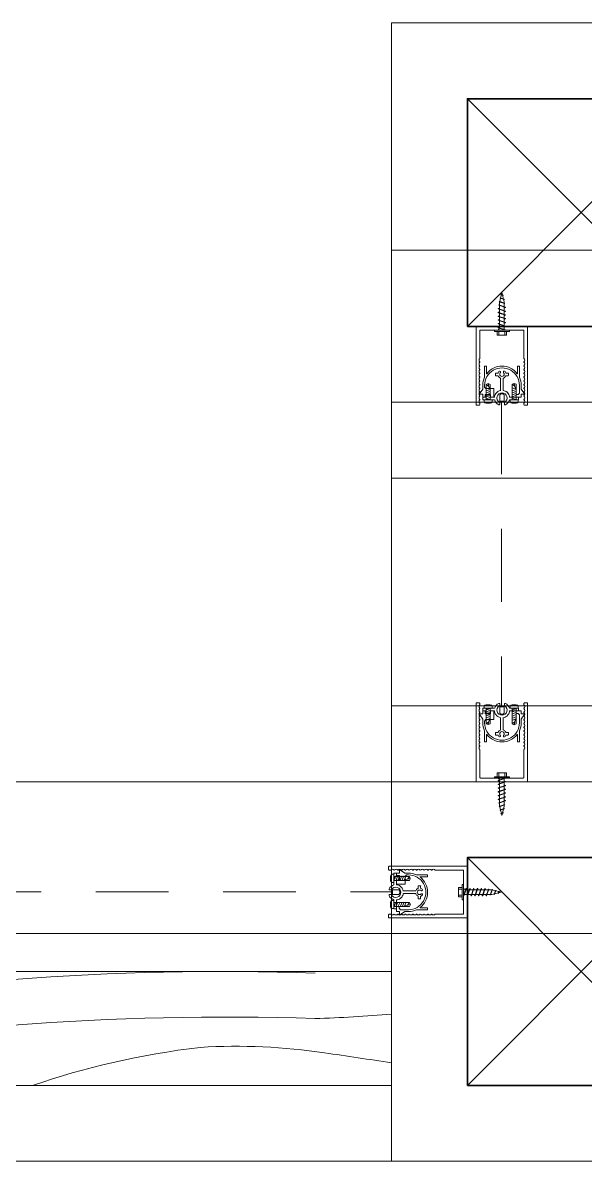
# Model space of a CAD drawing. Header units: inches. Extents: x -1373 to 690, y -94 to 608.
# Drawn here: x 26.71 to 41.54, y 414.64 to 444.64 of the extents above; entities that cross this region are included whole.
import ezdxf

# ---------------------------------------------------------------- set-up
doc = ezdxf.new("R2010")
doc.units = ezdxf.units.IN
doc.header["$MEASUREMENT"] = 0
for name, pattern in [('Dashed', [8.666667, 5.333333, -3.333334]), ('PHANTOM2', [1.25, 0.625, -0.125, 0.125, -0.125, 0.125, -0.125]), ('short Dashed', [3.36, 1.92, -1.44])]:
    doc.linetypes.add(name, pattern=pattern)
for name, color, linetype, lineweight, true_color in [('0_Pen_No__21', 7, 'Continuous', 13, 0x3687d9), ('0_Pen_No__22', 7, 'Continuous', 13, 0x650066), ('A-BEAM.N_Pen_No__2', 7, 'Continuous', 18, 0x404040), ('A-COLS.N_Pen_No__21', 7, 'Continuous', 13, 0x3687d9), ('A-COLS.N_Pen_No__22', 7, 'Continuous', 13, 0x650066), ('A-STRS-EXTR.N_Pen_No__2', 7, 'Continuous', 18, 0x404040), ('Skin Separator Lines_Pen_No__25', 7, 'Continuous', 35, 0xd9610b)]:
    doc.layers.add(name, color=color, linetype=linetype, lineweight=lineweight, true_color=true_color)
for name, color, linetype in [('A-BEAM.N', 7, 'Continuous'), ('A-COLS.N', 7, 'Continuous'), ('A-STRS-EXTR.N', 7, 'Continuous'), ('A-WALL-PRTL.N', 7, 'Continuous')]:
    doc.layers.add(name, color=color, linetype=linetype)
doc.layers.add('A-WALL-PRTL.N_Pen_No__23', color=7, linetype='Continuous', lineweight=20)
doc.layers.add('Cover Fills_Pen_No__96', color=8, linetype='Continuous', lineweight=18)

# ---------------------------------------------------------------- blocks, each defined once
blk = doc.blocks.new('Slab_6', base_point=(-3.566, 312.638))
at = {"layer": 'Cover Fills_Pen_No__96', "linetype": 'Continuous', "lineweight": 18}
h = blk.add_hatch(dxfattribs=at)
h.set_pattern_fill('06___Parallel_06__H', color=8, style=0, pattern_type=2)
h.set_pattern_definition([(0, (214.9315, 384.6384), (0, 6), [])])
h.paths.add_polyline_path([(-3.566, 312.638), (484.434, 312.638), (484.434, 336.638), (628.434, 336.638), (628.434, 328.638), (676.434, 328.638), (676.434, 384.638), (628.434, 384.638), (628.434, 420.638), (336.434, 420.638), (336.434, 444.638), (36.434, 444.638), (36.434, 424.638), (-3.566, 424.638)])
at = {"layer": 'A-STRS-EXTR.N_Pen_No__2', "color": 49, "linetype": 'Continuous', "lineweight": 18, "true_color": 0x404040, "flags": 128}
blk.add_lwpolyline([(-3.566, 312.638), (484.434, 312.638), (484.434, 336.638), (628.434, 336.638), (628.434, 328.638), (676.434, 328.638), (676.434, 384.638), (628.434, 384.638), (628.434, 420.638), (336.434, 420.638), (336.434, 444.638), (36.434, 444.638), (36.434, 424.638), (-3.566, 424.638)], close=True, dxfattribs=at)
blk = doc.blocks.new('*X30')
at = {"layer": 'Cover Fills_Pen_No__96', "color": 8, "linetype": 'Continuous', "lineweight": 18}
for centre, major_axis, start_param, end_param in [((32.01, 401.341), (36.594, 0), 1.504981, 1.941007), ((32.01, 400.141), (36.594, 0), 1.504981, 1.941007), ((33.176, 428.425), (20.091, 0), 4.774161, 4.875273), ((34.387, 411.429), (12.777, 0), 1.807645, 2.187993), ((32.341, 413.619), (8.096, 0), 1.279522, 1.688594), ((244.894, 768.109), (732.06, 0), 4.421115, 4.423636)]:
    blk.add_ellipse(centre, major_axis=major_axis, ratio=0.5, start_param=start_param, end_param=end_param, dxfattribs=at)
blk = doc.blocks.new('Slab_20', base_point=(-3.566, 416.638))
at = {"layer": 'A-WALL-PRTL.N_Pen_No__23', "color": 7, "linetype": 'Continuous', "lineweight": 20, "flags": 128}
blk.add_lwpolyline([(-3.566, 416.638), (36.434, 416.638), (36.434, 419.638), (-3.566, 419.638)], close=True, dxfattribs=at)
at = {"layer": 'A-WALL-PRTL.N', "color": 7, "linetype": 'Continuous', "lineweight": 20}
blk.add_blockref('*X30', (0, 0), dxfattribs=at)
blk = doc.blocks.new('Beam_1', base_point=(331.434, 439.638))
at = {"layer": 'A-BEAM.N_Pen_No__2', "color": 49, "linetype": 'Dashed', "lineweight": 18, "true_color": 0x404040}
blk.add_line((336.434, 444.638), (36.434, 444.638), dxfattribs=at)
blk = doc.blocks.new('Beam_8', base_point=(41.434, 439.638))
at = {"layer": 'A-BEAM.N_Pen_No__2', "color": 49, "linetype": 'Dashed', "lineweight": 18, "true_color": 0x404040}
blk.add_line((36.434, 444.638), (36.434, 424.638), dxfattribs=at)
blk = doc.blocks.new('Beam_9', base_point=(-3.566, 419.638))
at = {"layer": 'A-BEAM.N_Pen_No__2', "color": 49, "linetype": 'Dashed', "lineweight": 18, "true_color": 0x404040}
for p, q in [((-3.566, 424.638), (36.434, 424.638)), ((-3.566, 414.638), (36.434, 414.638))]:
    blk.add_line(p, q, dxfattribs=at)
blk = doc.blocks.new('Column_24', base_point=(41.434, 439.638))
at = {"layer": 'A-COLS.N_Pen_No__21', "color": 145, "linetype": 'Continuous', "lineweight": 13, "true_color": 0x3687d9}
for p, q in [((38.434, 436.638), (44.434, 442.638)), ((44.434, 436.638), (38.434, 442.638))]:
    blk.add_line(p, q, dxfattribs=at)
at = {"layer": 'A-COLS.N_Pen_No__22', "color": 206, "linetype": 'Continuous', "lineweight": 13, "true_color": 0x650066, "flags": 128}
blk.add_lwpolyline([(36.434, 434.638), (46.434, 434.638), (46.434, 444.638), (36.434, 444.638)], close=True, dxfattribs=at)
at = {"layer": 'Skin Separator Lines_Pen_No__25', "color": 32, "linetype": 'Continuous', "lineweight": 35, "true_color": 0xd9610b, "flags": 128}
blk.add_lwpolyline([(38.434, 436.638), (38.434, 442.638), (44.434, 442.638), (44.434, 436.638)], close=True, dxfattribs=at)
blk = doc.blocks.new('Column_27', base_point=(41.434, 419.638))
at = {"layer": 'A-COLS.N_Pen_No__21', "color": 145, "linetype": 'Continuous', "lineweight": 13, "true_color": 0x3687d9}
for p, q in [((38.434, 416.638), (44.434, 422.638)), ((44.434, 416.638), (38.434, 422.638))]:
    blk.add_line(p, q, dxfattribs=at)
at = {"layer": 'A-COLS.N_Pen_No__22', "color": 206, "linetype": 'Continuous', "lineweight": 13, "true_color": 0x650066, "flags": 128}
blk.add_lwpolyline([(36.434, 414.638), (46.434, 414.638), (46.434, 424.638), (36.434, 424.638)], close=True, dxfattribs=at)
at = {"layer": 'Skin Separator Lines_Pen_No__25', "color": 32, "linetype": 'Continuous', "lineweight": 35, "true_color": 0xd9610b, "flags": 128}
blk.add_lwpolyline([(38.434, 416.638), (38.434, 422.638), (44.434, 422.638), (44.434, 416.638)], close=True, dxfattribs=at)

msp = doc.modelspace()

# ---------------------------------------------------------------- linework, layer by layer
at = {"layer": '0_Pen_No__21', "color": 145, "linetype": 'short Dashed', "lineweight": 13, "true_color": 0x3687d9}
for p, q in [((39.333, 434.663), (39.333, 426.614)), ((-1.606, 421.74), (36.459, 421.74))]:
    msp.add_line(p, q, dxfattribs=at)
at = {"layer": '0_Pen_No__22', "color": 206, "linetype": 'Continuous', "lineweight": 13, "true_color": 0x650066}
for p, q in [((39.33, 437.468), (39.31, 437.386)), ((39.323, 437.481), (39.32, 437.471)), ((39.377, 437.451), (39.32, 437.471)), ((39.334, 437.485), (39.323, 437.481)), ((39.374, 437.463), (39.323, 437.481)), ((39.345, 437.529), (39.332, 437.478)), ((39.345, 437.529), (39.36, 437.468)), ((39.363, 437.456), (39.404, 437.287)), ((39.377, 437.451), (39.365, 437.447)), ((39.374, 437.463), (39.377, 437.451)), ((39.285, 437.121), (39.25, 437.109)), ((39.439, 437.042), (39.25, 437.109)), ((39.25, 437.099), (39.25, 437.109)), ((39.264, 437.204), (39.262, 437.194)), ((39.439, 437.131), (39.262, 437.194)), ((39.285, 437.211), (39.264, 437.204)), ((39.439, 437.142), (39.264, 437.204)), ((39.278, 437.298), (39.275, 437.288)), ((39.416, 437.239), (39.275, 437.289)), ((39.289, 437.303), (39.278, 437.299)), ((39.413, 437.25), (39.278, 437.298)), ((39.285, 437.196), (39.285, 437.285)), ((39.285, 437.097), (39.285, 437.186)), ((39.307, 437.377), (39.287, 437.295)), ((39.3, 437.39), (39.298, 437.38)), ((39.404, 437.342), (39.298, 437.38)), ((39.311, 437.394), (39.3, 437.39)), ((39.401, 437.354), (39.3, 437.39)), ((39.404, 437.342), (39.392, 437.338)), ((39.401, 437.354), (39.404, 437.342)), ((39.404, 437.253), (39.404, 437.287)), ((39.404, 437.154), (39.404, 437.243)), ((39.416, 437.239), (39.404, 437.234)), ((39.404, 437.055), (39.404, 437.144)), ((39.439, 437.131), (39.404, 437.119)), ((39.413, 437.25), (39.416, 437.239)), ((39.439, 437.131), (39.439, 437.142)), ((39.439, 437.032), (39.25, 437.099)), ((39.285, 437.022), (39.25, 437.01)), ((39.439, 436.943), (39.25, 437.01)), ((39.25, 436.999), (39.25, 437.01)), ((39.439, 436.932), (39.25, 436.999)), ((39.285, 436.923), (39.25, 436.91)), ((39.439, 436.844), (39.25, 436.91)), ((39.25, 436.9), (39.25, 436.91)), ((39.439, 436.833), (39.25, 436.9)), ((39.285, 436.823), (39.25, 436.811)), ((39.25, 436.801), (39.25, 436.811)), ((39.439, 436.744), (39.25, 436.811)), ((39.439, 436.734), (39.25, 436.801)), ((39.285, 436.998), (39.285, 437.086)), ((39.285, 436.898), (39.285, 436.987)), ((39.285, 436.799), (39.285, 436.888)), ((39.404, 436.955), (39.404, 437.044)), ((39.439, 437.032), (39.404, 437.02)), ((39.404, 436.856), (39.404, 436.945)), ((39.439, 436.932), (39.404, 436.92)), ((39.404, 436.757), (39.404, 436.845)), ((39.439, 436.833), (39.404, 436.821)), ((39.439, 437.032), (39.439, 437.042)), ((39.439, 436.932), (39.439, 436.943)), ((39.439, 436.833), (39.439, 436.844)), ((38.663, 434.576), (38.663, 436.623)), ((38.679, 436.638), (40.008, 436.638)), ((38.762, 435.793), (38.762, 436.524)), ((38.778, 436.539), (39.909, 436.539)), ((39.146, 436.505), (39.146, 436.535)), ((39.146, 436.535), (39.543, 436.535)), ((39.146, 436.505), (39.543, 436.505)), ((39.22, 436.406), (39.22, 436.505)), ((39.285, 436.724), (39.25, 436.712)), ((39.439, 436.645), (39.25, 436.712)), ((39.25, 436.701), (39.25, 436.712)), ((39.439, 436.634), (39.25, 436.701)), ((39.285, 436.625), (39.25, 436.612)), ((39.439, 436.546), (39.25, 436.612)), ((39.25, 436.602), (39.25, 436.612)), ((39.439, 436.535), (39.25, 436.602)), ((39.25, 436.535), (39.285, 436.59)), ((39.265, 436.406), (39.265, 436.505)), ((39.285, 436.699), (39.285, 436.788)), ((39.285, 436.6), (39.285, 436.689)), ((39.404, 436.657), (39.404, 436.746)), ((39.439, 436.734), (39.404, 436.721)), ((39.404, 436.558), (39.404, 436.647)), ((39.439, 436.634), (39.404, 436.622)), ((39.404, 436.535), (39.404, 436.547)), ((39.424, 436.406), (39.424, 436.505)), ((39.439, 436.734), (39.439, 436.744)), ((39.439, 436.634), (39.439, 436.645)), ((39.439, 436.535), (39.439, 436.546)), ((39.469, 436.406), (39.469, 436.505)), ((39.543, 436.505), (39.543, 436.535)), ((39.925, 435.793), (39.925, 436.524)), ((40.024, 434.576), (40.024, 436.623)), ((39.22, 436.406), (39.469, 436.406)), ((38.762, 435.694), (38.762, 435.701)), ((38.762, 435.596), (38.762, 435.602)), ((39.925, 435.694), (39.925, 435.701)), ((39.925, 435.596), (39.925, 435.602)), ((38.762, 435.497), (38.762, 435.503)), ((38.762, 435.398), (38.762, 435.404)), ((38.762, 435.299), (38.762, 435.305)), ((38.888, 435.591), (38.888, 435.298)), ((38.888, 435.591), (38.935, 435.591)), ((38.935, 435.591), (38.935, 435.393)), ((39.177, 435.347), (39.177, 435.397)), ((39.186, 435.406), (39.235, 435.406)), ((39.24, 435.337), (39.186, 435.337)), ((39.507, 435.337), (39.454, 435.337)), ((39.459, 435.406), (39.507, 435.406)), ((39.517, 435.397), (39.517, 435.347)), ((39.76, 435.591), (39.76, 435.393)), ((39.807, 435.591), (39.76, 435.591)), ((39.807, 435.591), (39.807, 435.298)), ((39.925, 435.497), (39.925, 435.503)), ((39.925, 435.398), (39.925, 435.404)), ((39.925, 435.299), (39.925, 435.305)), ((38.762, 435.2), (38.762, 435.206)), ((38.762, 435.101), (38.762, 435.107)), ((38.762, 435.002), (38.762, 435.008)), ((38.84, 435.083), (38.84, 434.986)), ((38.888, 435.037), (38.888, 435.083)), ((38.925, 435), (38.888, 435.037)), ((38.918, 435.021), (39.047, 434.967)), ((38.93, 435.02), (38.918, 435.02)), ((38.93, 435.109), (38.982, 435.133)), ((38.93, 435.109), (38.93, 434.7)), ((38.93, 435.109), (39, 435.056)), ((38.982, 435.133), (39.017, 434.979)), ((38.982, 435.133), (39.035, 435.109)), ((39.035, 435.109), (39.035, 434.7)), ((39.312, 434.95), (39.312, 435.268)), ((39.381, 435.268), (39.381, 434.95)), ((39.618, 435.023), (39.606, 435.023)), ((39.606, 435.023), (39.734, 434.97)), ((39.618, 435.112), (39.67, 435.136)), ((39.618, 435.112), (39.618, 434.703)), ((39.618, 435.112), (39.687, 435.059)), ((39.67, 435.136), (39.705, 434.982)), ((39.67, 435.136), (39.722, 435.112)), ((39.722, 435.112), (39.722, 434.703)), ((39.925, 435.2), (39.925, 435.206)), ((39.925, 435.101), (39.925, 435.107)), ((39.925, 435.002), (39.925, 435.008)), ((38.84, 434.986), (38.748, 434.849)), ((38.748, 434.849), (38.84, 434.849)), ((38.762, 434.903), (38.762, 434.909)), ((38.762, 434.804), (38.762, 434.81)), ((38.762, 434.705), (38.762, 434.711)), ((38.84, 434.849), (38.84, 434.772)), ((38.84, 434.772), (38.906, 434.772)), ((38.914, 434.77), (38.841, 434.77)), ((38.841, 434.77), (38.841, 434.703)), ((38.841, 434.703), (38.943, 434.703)), ((38.906, 434.845), (39.04, 434.845)), ((38.906, 434.772), (38.906, 434.845)), ((39.032, 434.829), (38.914, 434.829)), ((38.914, 434.829), (38.914, 434.77)), ((38.93, 434.967), (38.918, 434.967)), ((38.918, 434.967), (39.047, 434.913)), ((38.918, 434.913), (39.047, 434.859)), ((38.93, 434.913), (38.918, 434.913)), ((38.918, 434.859), (39.047, 434.805)), ((38.93, 434.859), (38.918, 434.859)), ((38.918, 434.805), (39.047, 434.752)), ((38.93, 434.805), (38.918, 434.805)), ((38.93, 434.752), (38.918, 434.752)), ((38.918, 434.751), (39.035, 434.702)), ((39.133, 435), (38.925, 435)), ((39.002, 434.703), (39.154, 434.703)), ((39.032, 434.77), (39.032, 434.829)), ((39.149, 434.77), (39.032, 434.77)), ((39.047, 434.967), (39.035, 434.967)), ((39.047, 434.913), (39.035, 434.913)), ((39.047, 434.859), (39.035, 434.859)), ((39.047, 434.805), (39.035, 434.805)), ((39.047, 434.752), (39.035, 434.752)), ((39.04, 434.845), (39.04, 434.772)), ((39.04, 434.772), (39.133, 434.772)), ((39.133, 434.772), (39.133, 435)), ((39.542, 434.703), (39.658, 434.703)), ((39.781, 434.77), (39.547, 434.77)), ((39.561, 434.703), (39.778, 434.703)), ((39.561, 434.703), (39.561, 434.649)), ((39.606, 434.97), (39.734, 434.916)), ((39.618, 434.969), (39.606, 434.969)), ((39.606, 434.916), (39.734, 434.862)), ((39.618, 434.916), (39.606, 434.916)), ((39.606, 434.862), (39.734, 434.808)), ((39.618, 434.862), (39.606, 434.862)), ((39.606, 434.808), (39.734, 434.754)), ((39.618, 434.808), (39.606, 434.808)), ((39.606, 434.754), (39.722, 434.705)), ((39.618, 434.754), (39.606, 434.754)), ((39.688, 434.703), (39.781, 434.703)), ((39.734, 434.969), (39.722, 434.969)), ((39.734, 434.916), (39.722, 434.916)), ((39.734, 434.862), (39.722, 434.862)), ((39.734, 434.808), (39.722, 434.808)), ((39.734, 434.754), (39.722, 434.754)), ((39.778, 434.703), (39.778, 434.649)), ((39.781, 434.703), (39.781, 434.77)), ((39.925, 434.903), (39.925, 434.909)), ((39.925, 434.804), (39.925, 434.81)), ((39.925, 434.705), (39.925, 434.711)), ((38.746, 434.56), (38.679, 434.56)), ((38.762, 434.576), (38.762, 434.612)), ((38.874, 434.7), (39.091, 434.7)), ((38.874, 434.7), (38.874, 434.646)), ((38.93, 434.611), (39.035, 434.611)), ((39.091, 434.7), (39.091, 434.646)), ((39.261, 434.573), (39.272, 434.573)), ((39.287, 434.587), (39.287, 434.626)), ((39.41, 434.626), (39.41, 434.587)), ((39.424, 434.573), (39.436, 434.573)), ((39.618, 434.613), (39.722, 434.613)), ((39.925, 434.576), (39.925, 434.612)), ((39.941, 434.56), (40.008, 434.56)), ((38.663, 426.701), (38.663, 424.654)), ((38.746, 426.716), (38.679, 426.716)), ((38.762, 426.701), (38.762, 426.664)), ((38.874, 426.577), (38.874, 426.631)), ((38.93, 426.666), (39.035, 426.666)), ((39.091, 426.577), (39.091, 426.631)), ((39.261, 426.704), (39.272, 426.704)), ((39.287, 426.69), (39.287, 426.651)), ((39.41, 426.651), (39.41, 426.69)), ((39.424, 426.704), (39.436, 426.704)), ((39.561, 426.574), (39.561, 426.628)), ((39.618, 426.663), (39.722, 426.663)), ((39.778, 426.574), (39.778, 426.628)), ((39.925, 426.701), (39.925, 426.664)), ((39.941, 426.716), (40.008, 426.716)), ((40.024, 426.701), (40.024, 424.654)), ((38.748, 426.427), (38.84, 426.427)), ((38.84, 426.291), (38.748, 426.427)), ((38.762, 426.572), (38.762, 426.565)), ((38.762, 426.473), (38.762, 426.466)), ((38.762, 426.374), (38.762, 426.367)), ((38.84, 426.504), (38.906, 426.504)), ((38.84, 426.427), (38.84, 426.504)), ((38.841, 426.507), (38.841, 426.573)), ((38.841, 426.573), (38.943, 426.573)), ((38.914, 426.507), (38.841, 426.507)), ((38.874, 426.577), (39.091, 426.577)), ((38.906, 426.504), (38.906, 426.432)), ((38.906, 426.432), (39.04, 426.432)), ((38.914, 426.448), (38.914, 426.507)), ((39.032, 426.448), (38.914, 426.448)), ((38.918, 426.526), (39.035, 426.574)), ((38.918, 426.471), (39.047, 426.525)), ((38.93, 426.525), (38.918, 426.525)), ((38.918, 426.418), (39.047, 426.471)), ((38.93, 426.471), (38.918, 426.471)), ((38.918, 426.364), (39.047, 426.418)), ((38.93, 426.418), (38.918, 426.418)), ((38.93, 426.364), (38.918, 426.364)), ((38.918, 426.31), (39.047, 426.364)), ((38.918, 426.256), (39.047, 426.31)), ((38.93, 426.31), (38.918, 426.31)), ((38.93, 426.168), (38.93, 426.577)), ((39.002, 426.573), (39.154, 426.573)), ((39.032, 426.507), (39.032, 426.448)), ((39.149, 426.507), (39.032, 426.507)), ((39.035, 426.168), (39.035, 426.577)), ((39.047, 426.525), (39.035, 426.525)), ((39.047, 426.471), (39.035, 426.471)), ((39.047, 426.418), (39.035, 426.418)), ((39.047, 426.364), (39.035, 426.364)), ((39.047, 426.31), (39.035, 426.31)), ((39.04, 426.504), (39.133, 426.504)), ((39.04, 426.432), (39.04, 426.504)), ((39.133, 426.504), (39.133, 426.277)), ((39.312, 426.327), (39.312, 426.009)), ((39.381, 426.009), (39.381, 426.327)), ((39.542, 426.573), (39.658, 426.573)), ((39.781, 426.507), (39.547, 426.507)), ((39.561, 426.574), (39.778, 426.574)), ((39.606, 426.523), (39.722, 426.572)), ((39.606, 426.469), (39.734, 426.522)), ((39.618, 426.522), (39.606, 426.522)), ((39.606, 426.415), (39.734, 426.469)), ((39.618, 426.469), (39.606, 426.469)), ((39.606, 426.361), (39.734, 426.415)), ((39.618, 426.415), (39.606, 426.415)), ((39.618, 426.361), (39.606, 426.361)), ((39.606, 426.307), (39.734, 426.361)), ((39.606, 426.253), (39.734, 426.307)), ((39.618, 426.307), (39.606, 426.307)), ((39.618, 426.165), (39.618, 426.574)), ((39.688, 426.573), (39.781, 426.573)), ((39.722, 426.165), (39.722, 426.574)), ((39.734, 426.522), (39.722, 426.522)), ((39.734, 426.469), (39.722, 426.469)), ((39.734, 426.415), (39.722, 426.415)), ((39.734, 426.361), (39.722, 426.361)), ((39.734, 426.307), (39.722, 426.307)), ((39.781, 426.573), (39.781, 426.507)), ((39.925, 426.572), (39.925, 426.565)), ((39.925, 426.473), (39.925, 426.466)), ((39.925, 426.374), (39.925, 426.367)), ((38.762, 426.275), (38.762, 426.268)), ((38.762, 426.176), (38.762, 426.17)), ((38.762, 426.077), (38.762, 426.071)), ((38.84, 426.193), (38.84, 426.291)), ((38.925, 426.277), (38.888, 426.239)), ((38.888, 426.239), (38.888, 426.193)), ((38.93, 426.256), (38.918, 426.256)), ((39.133, 426.277), (38.925, 426.277)), ((38.93, 426.168), (39, 426.221)), ((38.93, 426.168), (38.982, 426.144)), ((38.982, 426.144), (39.017, 426.298)), ((38.982, 426.144), (39.035, 426.168)), ((39.618, 426.254), (39.606, 426.254)), ((39.618, 426.165), (39.687, 426.218)), ((39.618, 426.165), (39.67, 426.141)), ((39.67, 426.141), (39.705, 426.295)), ((39.67, 426.141), (39.722, 426.165)), ((39.925, 426.275), (39.925, 426.268)), ((39.925, 426.176), (39.925, 426.17)), ((39.925, 426.077), (39.925, 426.071)), ((38.762, 425.978), (38.762, 425.972)), ((38.762, 425.879), (38.762, 425.873)), ((38.762, 425.78), (38.762, 425.774)), ((38.888, 425.686), (38.888, 425.979)), ((38.935, 425.686), (38.935, 425.884)), ((39.177, 425.93), (39.177, 425.88)), ((39.24, 425.939), (39.186, 425.939)), ((39.186, 425.87), (39.235, 425.87)), ((39.507, 425.939), (39.454, 425.939)), ((39.459, 425.87), (39.507, 425.87)), ((39.517, 425.88), (39.517, 425.93)), ((39.76, 425.686), (39.76, 425.884)), ((39.807, 425.686), (39.807, 425.979)), ((39.925, 425.978), (39.925, 425.972)), ((39.925, 425.879), (39.925, 425.873)), ((39.925, 425.78), (39.925, 425.774)), ((38.762, 425.681), (38.762, 425.675)), ((38.762, 425.582), (38.762, 425.576)), ((38.762, 425.483), (38.762, 424.753)), ((38.888, 425.686), (38.935, 425.686)), ((39.807, 425.686), (39.76, 425.686)), ((39.925, 425.681), (39.925, 425.675)), ((39.925, 425.582), (39.925, 425.576)), ((39.925, 425.483), (39.925, 424.753)), ((39.22, 424.871), (39.22, 424.772)), ((39.22, 424.871), (39.469, 424.871)), ((39.265, 424.871), (39.265, 424.772)), ((39.424, 424.871), (39.424, 424.772)), ((39.469, 424.871), (39.469, 424.772)), ((38.679, 424.638), (40.008, 424.638)), ((38.778, 424.737), (39.909, 424.737)), ((39.146, 424.772), (39.146, 424.742)), ((39.146, 424.772), (39.543, 424.772)), ((39.146, 424.742), (39.543, 424.742)), ((39.25, 424.742), (39.285, 424.687)), ((39.439, 424.742), (39.25, 424.675)), ((39.439, 424.731), (39.25, 424.664)), ((39.25, 424.675), (39.25, 424.664)), ((39.285, 424.652), (39.25, 424.664)), ((39.439, 424.642), (39.25, 424.576)), ((39.439, 424.632), (39.25, 424.565)), ((39.25, 424.576), (39.25, 424.565)), ((39.285, 424.553), (39.25, 424.565)), ((39.439, 424.543), (39.25, 424.476)), ((39.439, 424.532), (39.25, 424.466)), ((39.285, 424.677), (39.285, 424.588)), ((39.285, 424.577), (39.285, 424.489)), ((39.404, 424.742), (39.404, 424.729)), ((39.404, 424.719), (39.404, 424.63)), ((39.439, 424.642), (39.404, 424.655)), ((39.404, 424.62), (39.404, 424.531)), ((39.439, 424.543), (39.404, 424.555)), ((39.404, 424.52), (39.404, 424.431)), ((39.439, 424.742), (39.439, 424.731)), ((39.439, 424.642), (39.439, 424.632)), ((39.439, 424.543), (39.439, 424.532)), ((39.543, 424.772), (39.543, 424.742)), ((39.25, 424.476), (39.25, 424.466)), ((39.285, 424.453), (39.25, 424.466)), ((39.439, 424.444), (39.25, 424.377)), ((39.439, 424.433), (39.25, 424.366)), ((39.25, 424.377), (39.25, 424.366)), ((39.285, 424.354), (39.25, 424.366)), ((39.439, 424.344), (39.25, 424.278)), ((39.439, 424.334), (39.25, 424.267)), ((39.25, 424.278), (39.25, 424.267)), ((39.285, 424.255), (39.25, 424.267)), ((39.439, 424.245), (39.25, 424.178)), ((39.439, 424.234), (39.25, 424.168)), ((39.285, 424.478), (39.285, 424.389)), ((39.285, 424.379), (39.285, 424.29)), ((39.285, 424.279), (39.285, 424.19)), ((39.439, 424.444), (39.404, 424.456)), ((39.404, 424.421), (39.404, 424.332)), ((39.439, 424.344), (39.404, 424.357)), ((39.404, 424.321), (39.404, 424.233)), ((39.439, 424.245), (39.404, 424.257)), ((39.404, 424.222), (39.404, 424.133)), ((39.439, 424.444), (39.439, 424.433)), ((39.439, 424.344), (39.439, 424.334)), ((39.439, 424.245), (39.439, 424.234)), ((39.25, 424.178), (39.25, 424.168)), ((39.285, 424.155), (39.25, 424.168)), ((39.439, 424.146), (39.262, 424.083)), ((39.264, 424.073), (39.262, 424.083)), ((39.439, 424.135), (39.264, 424.073)), ((39.285, 424.066), (39.264, 424.073)), ((39.416, 424.038), (39.275, 423.988)), ((39.278, 423.979), (39.275, 423.989)), ((39.413, 424.027), (39.278, 423.979)), ((39.289, 423.974), (39.278, 423.978)), ((39.285, 424.18), (39.285, 424.091)), ((39.285, 424.081), (39.285, 423.992)), ((39.307, 423.9), (39.287, 423.982)), ((39.404, 423.934), (39.298, 423.897)), ((39.401, 423.923), (39.3, 423.887)), ((39.363, 423.82), (39.404, 423.99)), ((39.404, 423.934), (39.392, 423.939)), ((39.401, 423.923), (39.404, 423.934)), ((39.439, 424.146), (39.404, 424.158)), ((39.404, 424.123), (39.404, 424.034)), ((39.416, 424.038), (39.404, 424.042)), ((39.404, 424.023), (39.404, 423.99)), ((39.413, 424.027), (39.416, 424.038)), ((39.439, 424.146), (39.439, 424.135)), ((39.3, 423.887), (39.298, 423.897)), ((39.311, 423.883), (39.3, 423.887)), ((39.33, 423.809), (39.31, 423.891)), ((39.377, 423.826), (39.32, 423.805)), ((39.323, 423.796), (39.32, 423.805)), ((39.374, 423.814), (39.323, 423.796)), ((39.334, 423.792), (39.323, 423.796)), ((39.345, 423.748), (39.332, 423.799)), ((39.345, 423.748), (39.36, 423.809)), ((39.377, 423.826), (39.365, 423.83)), ((39.374, 423.814), (39.377, 423.826)), ((36.372, 422.41), (38.419, 422.41)), ((36.356, 422.327), (36.356, 422.394)), ((36.372, 422.311), (36.409, 422.311)), ((36.407, 422.142), (36.407, 422.038)), ((36.496, 422.199), (36.442, 422.199)), ((36.496, 422.199), (36.496, 421.982)), ((36.905, 422.142), (36.496, 422.142)), ((36.547, 422.155), (36.498, 422.038)), ((36.566, 422.232), (36.499, 422.232)), ((36.499, 422.232), (36.499, 422.13)), ((36.501, 422.311), (36.507, 422.311)), ((36.601, 422.155), (36.548, 422.026)), ((36.548, 422.142), (36.548, 422.155)), ((36.566, 422.159), (36.566, 422.232)), ((36.625, 422.159), (36.566, 422.159)), ((36.569, 422.233), (36.569, 422.167)), ((36.645, 422.233), (36.569, 422.233)), ((36.569, 422.167), (36.641, 422.167)), ((36.6, 422.311), (36.606, 422.311)), ((36.655, 422.155), (36.601, 422.026)), ((36.601, 422.142), (36.601, 422.155)), ((36.625, 422.041), (36.625, 422.159)), ((36.641, 422.167), (36.641, 422.033)), ((36.645, 422.325), (36.645, 422.233)), ((36.782, 422.233), (36.645, 422.325)), ((36.709, 422.155), (36.655, 422.026)), ((36.655, 422.142), (36.655, 422.155)), ((36.699, 422.311), (36.705, 422.311)), ((36.709, 422.142), (36.709, 422.155)), ((36.763, 422.155), (36.709, 422.026)), ((36.817, 422.155), (36.763, 422.026)), ((36.763, 422.142), (36.763, 422.155)), ((36.879, 422.233), (36.782, 422.233)), ((36.796, 422.148), (36.833, 422.185)), ((36.796, 421.939), (36.796, 422.148)), ((36.798, 422.311), (36.804, 422.311)), ((36.816, 422.142), (36.816, 422.155)), ((36.833, 422.185), (36.879, 422.185)), ((36.905, 422.142), (36.852, 422.073)), ((36.897, 422.311), (36.903, 422.311)), ((36.905, 422.142), (36.929, 422.09)), ((36.996, 422.311), (37.002, 422.311)), ((37.387, 422.185), (37.094, 422.185)), ((37.095, 422.311), (37.101, 422.311)), ((37.387, 422.137), (37.189, 422.137)), ((37.194, 422.311), (37.2, 422.311)), ((37.293, 422.311), (37.299, 422.311)), ((37.387, 422.185), (37.387, 422.137)), ((37.392, 422.311), (37.398, 422.311)), ((37.491, 422.311), (37.497, 422.311)), ((37.589, 422.311), (38.32, 422.311)), ((38.335, 422.295), (38.335, 421.164)), ((38.434, 422.394), (38.434, 421.065)), ((36.369, 421.812), (36.369, 421.801)), ((36.496, 421.982), (36.442, 421.982)), ((36.905, 422.038), (36.496, 422.038)), ((36.499, 422.071), (36.499, 421.919)), ((36.548, 422.026), (36.548, 422.038)), ((36.566, 422.041), (36.625, 422.041)), ((36.566, 421.924), (36.566, 422.041)), ((36.569, 422.033), (36.569, 421.939)), ((36.641, 422.033), (36.569, 422.033)), ((36.569, 421.939), (36.796, 421.939)), ((36.601, 422.026), (36.601, 422.038)), ((36.655, 422.026), (36.655, 422.038)), ((36.709, 422.026), (36.709, 422.038)), ((36.763, 422.026), (36.763, 422.038)), ((36.929, 422.09), (36.775, 422.056)), ((36.929, 422.09), (36.905, 422.038)), ((37.133, 421.833), (37.133, 421.886)), ((37.143, 421.896), (37.193, 421.896)), ((37.202, 421.886), (37.202, 421.838)), ((38.202, 421.852), (38.301, 421.852)), ((38.202, 421.852), (38.202, 421.604)), ((38.202, 421.808), (38.301, 421.808)), ((38.301, 421.927), (38.331, 421.927)), ((38.301, 421.927), (38.301, 421.529)), ((38.331, 421.927), (38.331, 421.529)), ((38.331, 421.823), (38.386, 421.788)), ((38.331, 421.634), (38.398, 421.823)), ((38.342, 421.634), (38.408, 421.823)), ((38.398, 421.823), (38.408, 421.823)), ((38.421, 421.788), (38.408, 421.823)), ((38.43, 421.634), (38.497, 421.823)), ((38.441, 421.634), (38.508, 421.823)), ((38.497, 421.823), (38.508, 421.823)), ((38.52, 421.788), (38.508, 421.823)), ((38.53, 421.634), (38.597, 421.823)), ((38.54, 421.634), (38.607, 421.823)), ((38.597, 421.823), (38.607, 421.823)), ((38.619, 421.788), (38.607, 421.823)), ((38.629, 421.634), (38.696, 421.823)), ((38.64, 421.634), (38.707, 421.823)), ((38.696, 421.823), (38.707, 421.823)), ((38.719, 421.788), (38.707, 421.823)), ((38.729, 421.634), (38.795, 421.823)), ((38.739, 421.634), (38.806, 421.823)), ((38.795, 421.823), (38.806, 421.823)), ((38.818, 421.788), (38.806, 421.823)), ((38.828, 421.634), (38.895, 421.823)), ((38.838, 421.634), (38.905, 421.823)), ((38.895, 421.823), (38.905, 421.823)), ((38.918, 421.788), (38.905, 421.823)), ((38.927, 421.634), (38.99, 421.811)), ((38.938, 421.634), (39, 421.808)), ((39, 421.808), (38.99, 421.811)), ((39.007, 421.788), (39, 421.808)), ((36.369, 421.649), (36.369, 421.637)), ((36.383, 421.786), (36.422, 421.786)), ((36.422, 421.663), (36.383, 421.663)), ((36.499, 421.511), (36.445, 421.511)), ((36.499, 421.531), (36.499, 421.415)), ((36.499, 421.511), (36.499, 421.294)), ((36.566, 421.292), (36.566, 421.525)), ((36.746, 421.76), (37.064, 421.76)), ((37.064, 421.691), (36.746, 421.691)), ((37.133, 421.565), (37.133, 421.619)), ((37.193, 421.556), (37.143, 421.556)), ((37.202, 421.614), (37.202, 421.565)), ((38.202, 421.649), (38.301, 421.649)), ((38.202, 421.604), (38.301, 421.604)), ((38.301, 421.529), (38.331, 421.529)), ((38.331, 421.669), (38.343, 421.669)), ((38.331, 421.634), (38.342, 421.634)), ((38.354, 421.669), (38.443, 421.669)), ((38.396, 421.788), (38.485, 421.788)), ((38.43, 421.634), (38.418, 421.669)), ((38.43, 421.634), (38.441, 421.634)), ((38.453, 421.669), (38.542, 421.669)), ((38.495, 421.788), (38.584, 421.788)), ((38.53, 421.634), (38.517, 421.669)), ((38.53, 421.634), (38.54, 421.634)), ((38.553, 421.669), (38.641, 421.669)), ((38.595, 421.788), (38.684, 421.788)), ((38.629, 421.634), (38.617, 421.669)), ((38.629, 421.634), (38.64, 421.634)), ((38.652, 421.669), (38.741, 421.669)), ((38.694, 421.788), (38.783, 421.788)), ((38.729, 421.634), (38.716, 421.669)), ((38.729, 421.634), (38.739, 421.634)), ((38.751, 421.669), (38.84, 421.669)), ((38.794, 421.788), (38.882, 421.788)), ((38.828, 421.634), (38.816, 421.669)), ((38.828, 421.634), (38.838, 421.634)), ((38.851, 421.669), (38.94, 421.669)), ((38.893, 421.788), (38.982, 421.788)), ((38.927, 421.634), (38.915, 421.669)), ((38.927, 421.634), (38.938, 421.634)), ((38.95, 421.669), (39.039, 421.669)), ((38.992, 421.788), (39.081, 421.788)), ((39.035, 421.657), (39.03, 421.669)), ((39.035, 421.657), (39.085, 421.798)), ((39.046, 421.659), (39.035, 421.657)), ((39.046, 421.659), (39.094, 421.795)), ((39.049, 421.669), (39.083, 421.669)), ((39.252, 421.71), (39.083, 421.669)), ((39.094, 421.795), (39.084, 421.798)), ((39.173, 421.766), (39.091, 421.786)), ((39.099, 421.784), (39.095, 421.795)), ((39.138, 421.669), (39.134, 421.681)), ((39.138, 421.669), (39.176, 421.775)), ((39.15, 421.672), (39.138, 421.669)), ((39.15, 421.672), (39.186, 421.773)), ((39.186, 421.773), (39.176, 421.775)), ((39.264, 421.743), (39.182, 421.763)), ((39.19, 421.761), (39.186, 421.773)), ((39.247, 421.696), (39.243, 421.708)), ((39.247, 421.696), (39.267, 421.753)), ((39.259, 421.699), (39.247, 421.696)), ((39.259, 421.699), (39.277, 421.75)), ((39.325, 421.728), (39.264, 421.713)), ((39.277, 421.75), (39.267, 421.753)), ((39.325, 421.728), (39.274, 421.741)), ((39.281, 421.739), (39.277, 421.75)), ((36.409, 421.455), (36.409, 421.351)), ((36.499, 421.294), (36.445, 421.294)), ((36.908, 421.455), (36.499, 421.455)), ((36.499, 421.385), (36.499, 421.292)), ((36.908, 421.351), (36.499, 421.351)), ((36.499, 421.292), (36.566, 421.292)), ((36.55, 421.467), (36.501, 421.351)), ((36.604, 421.467), (36.55, 421.339)), ((36.55, 421.455), (36.55, 421.467)), ((36.55, 421.339), (36.55, 421.351)), ((36.658, 421.467), (36.604, 421.339)), ((36.604, 421.455), (36.604, 421.467)), ((36.604, 421.339), (36.604, 421.351)), ((36.712, 421.467), (36.658, 421.339)), ((36.658, 421.455), (36.658, 421.467)), ((36.658, 421.339), (36.658, 421.351)), ((36.712, 421.455), (36.712, 421.467)), ((36.766, 421.467), (36.712, 421.339)), ((36.712, 421.339), (36.712, 421.351)), ((36.765, 421.455), (36.765, 421.467)), ((36.765, 421.339), (36.765, 421.351)), ((36.819, 421.467), (36.766, 421.339)), ((36.932, 421.403), (36.778, 421.368)), ((36.819, 421.455), (36.819, 421.467)), ((36.908, 421.455), (36.855, 421.386)), ((36.908, 421.455), (36.932, 421.403)), ((36.932, 421.403), (36.908, 421.351)), ((37.387, 421.266), (37.094, 421.266)), ((37.387, 421.313), (37.189, 421.313)), ((37.387, 421.266), (37.387, 421.313)), ((36.356, 421.132), (36.356, 421.065)), ((36.372, 421.148), (36.409, 421.148)), ((36.372, 421.049), (38.419, 421.049)), ((36.501, 421.148), (36.507, 421.148)), ((36.6, 421.148), (36.606, 421.148)), ((36.699, 421.148), (36.705, 421.148)), ((36.798, 421.148), (36.804, 421.148)), ((36.897, 421.148), (36.903, 421.148)), ((36.996, 421.148), (37.002, 421.148)), ((37.095, 421.148), (37.101, 421.148)), ((37.194, 421.148), (37.2, 421.148)), ((37.293, 421.148), (37.299, 421.148)), ((37.392, 421.148), (37.398, 421.148)), ((37.491, 421.148), (37.497, 421.148)), ((37.589, 421.148), (38.32, 421.148))]:
    msp.add_line(p, q, dxfattribs=at)
at = {"layer": '0_Pen_No__22', "color": 206, "linetype": 'PHANTOM2', "lineweight": 13, "true_color": 0x650066}
for p, q in [((39.286, 434.83), (39.316, 434.86)), ((39.286, 434.663), (39.286, 434.83)), ((39.375, 434.86), (39.316, 434.86)), ((39.405, 434.83), (39.375, 434.86)), ((39.405, 434.663), (39.405, 434.83)), ((39.286, 434.663), (39.405, 434.663)), ((39.286, 426.614), (39.286, 426.446)), ((39.286, 426.614), (39.405, 426.614)), ((39.405, 426.614), (39.405, 426.446)), ((39.286, 426.446), (39.316, 426.417)), ((39.375, 426.417), (39.316, 426.417)), ((39.405, 426.446), (39.375, 426.417)), ((36.459, 421.786), (36.626, 421.786)), ((36.459, 421.786), (36.459, 421.668)), ((36.459, 421.668), (36.626, 421.668)), ((36.626, 421.786), (36.656, 421.757)), ((36.626, 421.668), (36.656, 421.698)), ((36.656, 421.698), (36.656, 421.757))]:
    msp.add_line(p, q, dxfattribs=at)
at = {"layer": '0_Pen_No__22', "color": 206, "linetype": 'Continuous', "lineweight": 13, "true_color": 0x650066, "flags": 128}
for points in [[(38.888, 435.083, -1.000034), (39.807, 435.083), (39.807, 434.876), (39.77, 434.839), (39.723, 434.839), (39.723, 434.772), (39.855, 434.772), (39.855, 434.849), (39.947, 434.849), (39.855, 434.986), (39.855, 435.083)], [(38.888, 426.193, 1.000034), (39.807, 426.193), (39.807, 426.4), (39.77, 426.438), (39.723, 426.438), (39.723, 426.504), (39.855, 426.504), (39.855, 426.427), (39.947, 426.427), (39.855, 426.291), (39.855, 426.193)], [(36.879, 422.185, -1.000034), (36.879, 421.266), (36.672, 421.266), (36.635, 421.303), (36.635, 421.35), (36.569, 421.35), (36.569, 421.218), (36.645, 421.218), (36.645, 421.125), (36.782, 421.218), (36.879, 421.218)]]:
    msp.add_lwpolyline(points, format="xyb", dxfattribs=at)
at = {"layer": '0_Pen_No__22', "color": 206, "linetype": 'Continuous', "lineweight": 13, "true_color": 0x650066}
for centre, radius, start, end in [((38.679, 436.623), 0.0158, 90, 180), ((38.778, 436.524), 0.0158, 90, 180), ((39.909, 436.524), 0.0158, 0, 90), ((40.008, 436.623), 0.0158, 0, 90), ((38.803, 435.747), 0.0618, 131.6123, 228.3878), ((38.803, 435.648), 0.0618, 131.6123, 228.3878), ((39.884, 435.747), 0.0618, 311.6123, 48.3878), ((39.884, 435.648), 0.0618, 311.6123, 48.3878), ((38.803, 435.549), 0.0618, 131.6123, 228.3878), ((38.803, 435.45), 0.0618, 131.6123, 228.3878), ((38.803, 435.351), 0.0618, 131.6123, 228.3878), ((38.941, 435.396), 0.00613, 205.839, 298.9337), ((39.347, 435.083), 0.507, 37.2296, 142.7995), ((39.186, 435.397), 0.00986, 90, 180), ((39.186, 435.347), 0.00986, 180, 270), ((39.235, 435.416), 0.00986, 270, 340.8052), ((39.24, 435.328), 0.00986, 24.953, 90), ((39.347, 435.377), 0.108, 137.8901, 160.8052), ((39.347, 435.377), 0.108, 204.953, 247.9554), ((39.285, 435.434), 0.0246, 0, 137.8901), ((39.347, 435.377), 0.0592, 137.8901, 180), ((39.347, 435.377), 0.0592, 180, 0), ((39.285, 435.434), 0.0246, 317.8901, 0), ((39.409, 435.434), 0.0246, 42.11, 180), ((39.409, 435.434), 0.0246, 180, 222.11), ((39.347, 435.377), 0.108, 292.0446, 335.047), ((39.347, 435.377), 0.0592, 0, 42.11), ((39.347, 435.377), 0.108, 19.1949, 42.11), ((39.454, 435.328), 0.00986, 90, 155.047), ((39.459, 435.416), 0.00986, 199.1949, 270), ((39.507, 435.397), 0.00986, 0, 90), ((39.507, 435.347), 0.00986, 270, 0), ((39.754, 435.396), 0.00613, 241.0664, 334.161), ((39.884, 435.549), 0.0618, 311.6123, 48.3878), ((39.884, 435.45), 0.0618, 311.6123, 48.3878), ((39.884, 435.351), 0.0618, 311.6123, 48.3878), ((38.803, 435.252), 0.0618, 131.6123, 228.3878), ((38.803, 435.153), 0.0618, 131.6123, 228.3878), ((38.803, 435.055), 0.0618, 131.6123, 228.3878), ((38.803, 434.956), 0.0618, 131.6123, 228.3878), ((39.347, 435.083), 0.507, 154.956, 180), ((39.303, 435.268), 0.00986, 0, 67.9554), ((39.391, 435.268), 0.00986, 112.0446, 180), ((39.347, 435.083), 0.507, 0.0039, 24.9775), ((39.884, 435.252), 0.0618, 311.6123, 48.3878), ((39.884, 435.153), 0.0618, 311.6123, 48.3878), ((39.884, 435.055), 0.0618, 311.6123, 48.3878), ((39.884, 434.956), 0.0618, 311.6123, 48.3878), ((38.803, 434.857), 0.0618, 131.6123, 228.3878), ((38.803, 434.758), 0.0618, 131.6123, 228.3878), ((38.803, 434.659), 0.0618, 131.6123, 228.3878), ((38.973, 434.703), 0.0295, 0, 180), ((39.348, 434.752), 0.2, 145.0371, 174.9838), ((39.348, 434.752), 0.2, 194.184, 243.998), ((39.348, 434.752), 0.2, 99.5692, 145.0371), ((39.348, 434.752), 0.133, 301.406, 238.5941), ((39.348, 434.752), 0.2, 50.69, 80.4309), ((39.348, 434.752), 0.2, 296.002, 345.8161), ((39.479, 434.904), 0.0056, 318.7732, 139.3959), ((39.348, 434.752), 0.2, 45.6568, 47.4791), ((39.492, 434.891), 0.0056, 313.6871, 134.4156), ((39.348, 434.752), 0.2, 34.963, 42.4459), ((39.348, 434.752), 0.2, 5.0163, 34.963), ((39.673, 434.703), 0.0149, 0, 180), ((39.884, 434.857), 0.0618, 311.6123, 48.3878), ((39.884, 434.758), 0.0618, 311.6123, 48.3878), ((39.884, 434.659), 0.0618, 311.6123, 48.3878), ((38.679, 434.576), 0.0158, 180, 270), ((38.746, 434.576), 0.0158, 270, 0), ((38.933, 434.678), 0.0673, 208.0672, 267.448), ((39.03, 434.68), 0.0697, 273.6649, 330.8201), ((39.272, 434.587), 0.0142, 270, 0), ((39.272, 434.626), 0.0142, 0, 63.4313), ((39.424, 434.626), 0.0142, 116.5688, 180), ((39.424, 434.587), 0.0142, 180, 270), ((39.621, 434.681), 0.0673, 208.0672, 267.448), ((39.718, 434.683), 0.0697, 273.6649, 330.8201), ((39.941, 434.576), 0.0158, 180, 270), ((40.008, 434.576), 0.0158, 270, 0), ((38.679, 426.701), 0.0158, 90, 180), ((38.803, 426.618), 0.0618, 131.6123, 228.3878), ((38.746, 426.701), 0.0158, 0, 90), ((38.933, 426.599), 0.0673, 92.5521, 151.9329), ((39.03, 426.597), 0.0697, 29.1799, 86.3352), ((39.348, 426.524), 0.2, 116.002, 165.8161), ((39.348, 426.524), 0.133, 121.406, 58.5941), ((39.272, 426.69), 0.0142, 0, 90), ((39.272, 426.651), 0.0142, 296.5687, 0), ((39.424, 426.69), 0.0142, 90, 180), ((39.424, 426.651), 0.0142, 180, 243.4313), ((39.348, 426.524), 0.2, 14.184, 63.998), ((39.621, 426.596), 0.0673, 92.5521, 151.9329), ((39.718, 426.594), 0.0697, 29.1799, 86.3352), ((39.941, 426.701), 0.0158, 90, 180), ((39.884, 426.618), 0.0618, 311.6123, 48.3878), ((40.008, 426.701), 0.0158, 0, 90), ((38.803, 426.519), 0.0618, 131.6123, 228.3878), ((38.803, 426.42), 0.0618, 131.6123, 228.3878), ((38.803, 426.321), 0.0618, 131.6123, 228.3878), ((38.973, 426.573), 0.0295, 180, 0), ((39.348, 426.524), 0.2, 185.0163, 214.963), ((39.348, 426.524), 0.2, 214.963, 260.4309), ((39.348, 426.524), 0.2, 279.5692, 309.31), ((39.479, 426.373), 0.0056, 220.6041, 41.2269), ((39.348, 426.524), 0.2, 312.521, 314.3433), ((39.492, 426.385), 0.0056, 225.5845, 46.313), ((39.348, 426.524), 0.2, 317.5542, 325.0371), ((39.348, 426.524), 0.2, 325.0371, 354.9838), ((39.673, 426.573), 0.0149, 180, 0), ((39.884, 426.519), 0.0618, 311.6123, 48.3878), ((39.884, 426.42), 0.0618, 311.6123, 48.3878), ((39.884, 426.321), 0.0618, 311.6123, 48.3878), ((38.803, 426.222), 0.0618, 131.6123, 228.3878), ((38.803, 426.123), 0.0618, 131.6123, 228.3878), ((38.803, 426.024), 0.0618, 131.6123, 228.3878), ((39.347, 426.193), 0.507, 180, 205.044), ((39.303, 426.009), 0.00986, 292.0446, 0), ((39.391, 426.009), 0.00986, 180, 247.9554), ((39.347, 426.193), 0.507, 335.0225, 359.9961), ((39.884, 426.222), 0.0618, 311.6123, 48.3878), ((39.884, 426.123), 0.0618, 311.6123, 48.3878), ((39.884, 426.024), 0.0618, 311.6123, 48.3878), ((38.803, 425.925), 0.0618, 131.6123, 228.3878), ((38.803, 425.826), 0.0618, 131.6123, 228.3878), ((38.803, 425.727), 0.0618, 131.6123, 228.3878), ((38.941, 425.881), 0.00613, 61.0664, 154.161), ((39.347, 426.193), 0.507, 217.2006, 322.7705), ((39.186, 425.93), 0.00986, 90, 180), ((39.186, 425.88), 0.00986, 180, 270), ((39.235, 425.86), 0.00986, 19.1949, 90), ((39.24, 425.949), 0.00986, 270, 335.047), ((39.347, 425.899), 0.108, 199.1949, 222.11), ((39.347, 425.899), 0.108, 112.0446, 155.047), ((39.285, 425.843), 0.0246, 222.11, 0), ((39.347, 425.899), 0.0592, 0, 180), ((39.347, 425.899), 0.0592, 180, 222.11), ((39.285, 425.843), 0.0246, 0, 42.11), ((39.409, 425.843), 0.0246, 137.8901, 180), ((39.409, 425.843), 0.0246, 180, 317.8901), ((39.347, 425.899), 0.108, 24.953, 67.9554), ((39.347, 425.899), 0.0592, 317.8901, 0), ((39.347, 425.899), 0.108, 317.8901, 340.8052), ((39.454, 425.949), 0.00986, 204.953, 270), ((39.459, 425.86), 0.00986, 90, 160.8052), ((39.507, 425.93), 0.00986, 0, 90), ((39.507, 425.88), 0.00986, 270, 0), ((39.754, 425.881), 0.00613, 25.839, 118.9337), ((39.884, 425.925), 0.0618, 311.6123, 48.3878), ((39.884, 425.826), 0.0618, 311.6123, 48.3878), ((39.884, 425.727), 0.0618, 311.6123, 48.3878), ((38.803, 425.629), 0.0618, 131.6123, 228.3878), ((38.803, 425.53), 0.0618, 131.6123, 228.3878), ((39.884, 425.629), 0.0618, 311.6123, 48.3878), ((39.884, 425.53), 0.0618, 311.6123, 48.3878), ((38.679, 424.654), 0.0158, 180, 270), ((38.778, 424.753), 0.0158, 180, 270), ((39.909, 424.753), 0.0158, 270, 0), ((40.008, 424.654), 0.0158, 270, 0), ((36.372, 422.394), 0.0158, 90, 180), ((38.419, 422.394), 0.0158, 360, 90), ((36.372, 422.327), 0.0158, 180, 270), ((36.474, 422.139), 0.0673, 118.0671, 177.4479), ((36.455, 422.27), 0.0618, 41.6122, 138.3877), ((36.499, 422.1), 0.0295, 270, 90), ((36.554, 422.27), 0.0618, 41.6122, 138.3877), ((36.653, 422.27), 0.0618, 41.6122, 138.3877), ((36.752, 422.27), 0.0618, 41.6122, 138.3877), ((36.851, 422.27), 0.0618, 41.6122, 138.3877), ((36.879, 421.725), 0.507, 64.956, 90), ((36.95, 422.27), 0.0618, 41.6122, 138.3877), ((37.048, 422.27), 0.0618, 41.6122, 138.3877), ((37.147, 422.27), 0.0618, 41.6122, 138.3877), ((37.192, 422.132), 0.00613, 115.839, 208.9336), ((36.879, 421.725), 0.507, 307.2295, 52.7994), ((37.246, 422.27), 0.0618, 41.6122, 138.3877), ((37.345, 422.27), 0.0618, 41.6122, 138.3877), ((37.444, 422.27), 0.0618, 41.6122, 138.3877), ((37.543, 422.27), 0.0618, 41.6122, 138.3877), ((38.32, 422.295), 0.0158, 360, 90), ((36.548, 421.725), 0.2, 104.1839, 153.998), ((36.383, 421.801), 0.0142, 180, 270), ((36.476, 422.043), 0.0697, 183.6648, 240.8201), ((36.548, 421.725), 0.133, 211.4059, 148.594), ((36.548, 421.725), 0.2, 55.037, 84.9837), ((36.548, 421.725), 0.2, 9.5691, 55.037), ((37.173, 421.726), 0.108, 114.953, 157.9554), ((37.124, 421.833), 0.00986, 294.953, 360), ((37.143, 421.886), 0.00986, 90, 180), ((37.193, 421.886), 0.00986, 360, 90), ((37.212, 421.838), 0.00986, 180, 250.8051), ((37.173, 421.726), 0.108, 47.89, 70.8051), ((37.23, 421.788), 0.0246, 270, 47.89), ((36.383, 421.649), 0.0142, 90, 180), ((36.548, 421.725), 0.2, 206.002, 255.816), ((36.477, 421.452), 0.0673, 118.0671, 177.4479), ((36.422, 421.801), 0.0142, 270, 333.4313), ((36.422, 421.649), 0.0142, 26.5687, 90), ((36.548, 421.725), 0.2, 275.0162, 304.9629), ((36.548, 421.725), 0.2, 304.9629, 312.4458), ((36.688, 421.581), 0.0056, 223.687, 44.4155), ((36.548, 421.725), 0.2, 315.6567, 317.479), ((36.7, 421.594), 0.0056, 228.7731, 49.3959), ((36.548, 421.725), 0.2, 320.69, 350.4308), ((37.064, 421.77), 0.00986, 270, 337.9554), ((37.064, 421.681), 0.00986, 22.0446, 90), ((37.173, 421.726), 0.108, 202.0446, 245.047), ((37.173, 421.726), 0.0592, 90, 270), ((37.124, 421.619), 0.00986, 360, 65.047), ((37.143, 421.565), 0.00986, 180, 270), ((37.173, 421.726), 0.0592, 47.89, 90), ((37.173, 421.726), 0.0592, 270, 312.1099), ((37.193, 421.565), 0.00986, 270, 360), ((37.212, 421.614), 0.00986, 109.1948, 180), ((37.173, 421.726), 0.108, 289.1948, 312.1099), ((37.23, 421.788), 0.0246, 227.89, 270), ((37.23, 421.664), 0.0246, 90, 132.1099), ((37.23, 421.664), 0.0246, 312.1099, 90), ((36.479, 421.355), 0.0697, 183.6648, 240.8201), ((36.499, 421.4), 0.0149, 270, 90), ((36.879, 421.725), 0.507, 270.0039, 294.9775), ((37.192, 421.318), 0.00613, 151.0663, 244.161), ((36.372, 421.132), 0.0158, 90, 180), ((36.372, 421.065), 0.0158, 180, 270), ((36.455, 421.189), 0.0618, 221.6122, 318.3877), ((36.554, 421.189), 0.0618, 221.6122, 318.3877), ((36.653, 421.189), 0.0618, 221.6122, 318.3877), ((36.752, 421.189), 0.0618, 221.6122, 318.3877), ((36.851, 421.189), 0.0618, 221.6122, 318.3877), ((36.95, 421.189), 0.0618, 221.6122, 318.3877), ((37.048, 421.189), 0.0618, 221.6122, 318.3877), ((37.147, 421.189), 0.0618, 221.6122, 318.3877), ((37.246, 421.189), 0.0618, 221.6122, 318.3877), ((37.345, 421.189), 0.0618, 221.6122, 318.3877), ((37.444, 421.189), 0.0618, 221.6122, 318.3877), ((37.543, 421.189), 0.0618, 221.6122, 318.3877), ((38.32, 421.164), 0.0158, 270, 360), ((38.419, 421.065), 0.0158, 270, 360)]:
    msp.add_arc(centre, radius, start, end, dxfattribs=at)

# ---------------------------------------------------------------- block references
at = {"layer": 'A-BEAM.N', "color": 49, "lineweight": 18, "true_color": 0x404040}
for name, p in [('Beam_1', (331.434, 439.638)), ('Beam_8', (41.434, 439.638)), ('Beam_9', (-3.566, 419.638))]:
    msp.add_blockref(name, p, dxfattribs=at)
at = {"layer": 'A-COLS.N', "color": 32, "lineweight": 35, "true_color": 0xd9610b}
for name, p in [('Column_24', (41.434, 439.638)), ('Column_27', (41.434, 419.638))]:
    msp.add_blockref(name, p, dxfattribs=at)
at = {"layer": 'A-STRS-EXTR.N', "color": 49, "linetype": 'Continuous', "lineweight": 18, "true_color": 0x404040}
msp.add_blockref('Slab_6', (-3.566, 312.638), dxfattribs=at)
at = {"layer": 'A-WALL-PRTL.N', "color": 7, "linetype": 'Continuous', "lineweight": 20}
msp.add_blockref('Slab_20', (-3.566, 416.638), dxfattribs=at)

doc.saveas('drawing.dxf')
